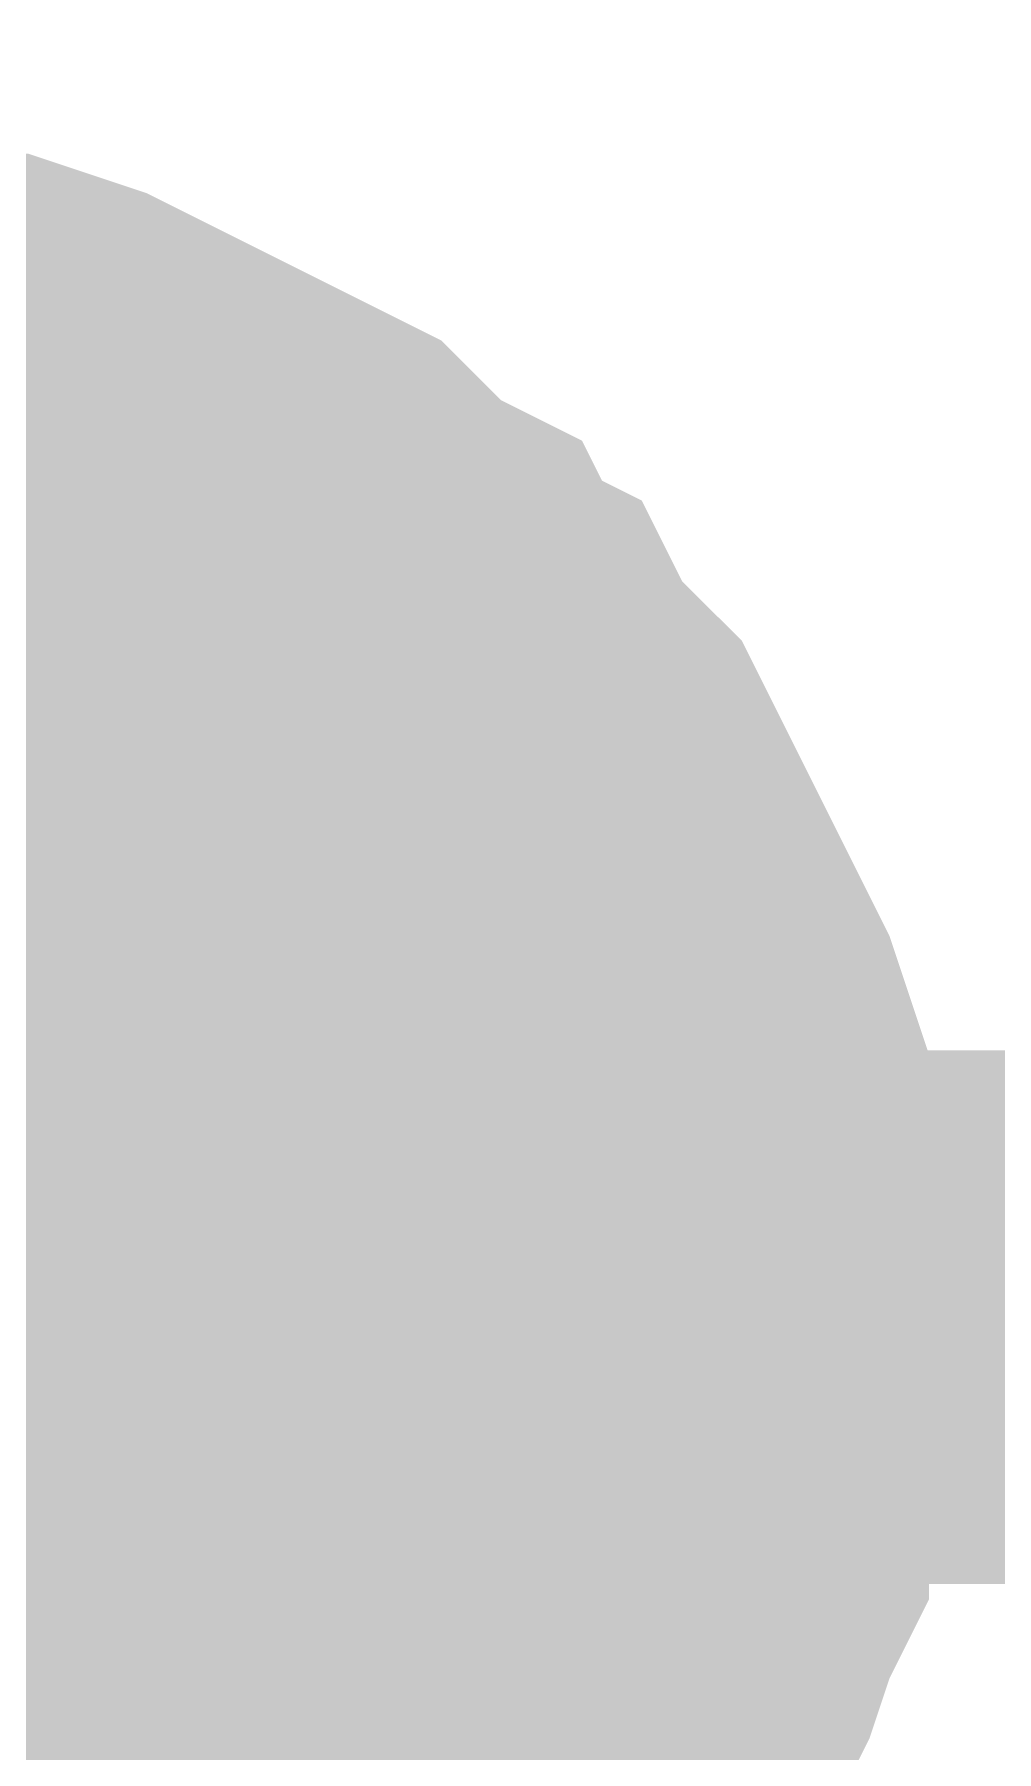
# Model space of a CAD drawing. Header units: millimetres. Extents: x 0 to 800, y 0 to 567.
# Drawn here: x 176.567 to 177.108, y 453.958 to 454.923 of the extents above; entities that cross this region are included whole.
import ezdxf

# ---------------------------------------------------------------- set-up
doc = ezdxf.new("R2010")
doc.units = ezdxf.units.MM
doc.layers.add('Sheet', color=255, linetype='Continuous')

msp = doc.modelspace()

# ---------------------------------------------------------------- linework, layer by layer
at = {"layer": 'Sheet'}
for points, const_width in [([(176.41623, 454.20218), (186.11509, 454.20218), (201.94013, 454.20218), (201.94013, 476.50015)], 0.29972), ([(176.41623, 454.71735), (176.43863, 454.71735), (176.47222, 454.71735), (176.49462, 454.70615), (176.51702, 454.70615), (176.53942, 454.70615), (176.57302, 454.69495), (176.59542, 454.68375), (176.61782, 454.67256), (176.64022, 454.66136), (176.66262, 454.65016), (176.68502, 454.63896), (176.70742, 454.62776), (176.71862, 454.61656), (176.74101, 454.59416), (176.76341, 454.58296), (176.77461, 454.56056), (176.79701, 454.54936), (176.80821, 454.52696), (176.83061, 454.50456), (176.84181, 454.49337), (176.85301, 454.47097), (176.86421, 454.44857), (176.87541, 454.42617), (176.88661, 454.40377), (176.89781, 454.38137), (176.90901, 454.35897), (176.92021, 454.32537), (176.92021, 454.30298), (176.92021, 454.28058), (176.93141, 454.25818), (176.93141, 454.22458), (176.93141, 454.20218)], 0.29972), ([(176.41623, 454.71735), (176.43863, 454.71735), (176.47222, 454.71735), (176.49462, 454.70615), (176.51702, 454.70615), (176.53942, 454.70615), (176.57302, 454.69495), (176.59542, 454.68375), (176.61782, 454.67256), (176.64022, 454.66136), (176.66262, 454.65016), (176.68502, 454.63896), (176.70742, 454.62776), (176.71862, 454.61656), (176.74101, 454.59416), (176.76341, 454.58296), (176.77461, 454.56056), (176.79701, 454.54936), (176.80821, 454.52696), (176.83061, 454.50456), (176.84181, 454.49337), (176.85301, 454.47097), (176.86421, 454.44857), (176.87541, 454.42617), (176.88661, 454.40377), (176.89781, 454.38137), (176.90901, 454.35897), (176.92021, 454.32537), (176.92021, 454.30298), (176.92021, 454.28058), (176.93141, 454.25818), (176.93141, 454.22458), (176.93141, 454.20218)], 0.29972), ([(176.41623, 454.71735), (176.43863, 454.71735), (176.47222, 454.71735), (176.49462, 454.70615), (176.51702, 454.70615), (176.53942, 454.70615), (176.57302, 454.69495), (176.59542, 454.68375), (176.61782, 454.67256), (176.64022, 454.66136), (176.66262, 454.65016), (176.68502, 454.63896), (176.70742, 454.62776), (176.71862, 454.61656), (176.74101, 454.59416), (176.76341, 454.58296), (176.77461, 454.56056), (176.79701, 454.54936), (176.80821, 454.52696), (176.83061, 454.50456), (176.84181, 454.49337), (176.85301, 454.47097), (176.86421, 454.44857), (176.87541, 454.42617), (176.88661, 454.40377), (176.89781, 454.38137), (176.90901, 454.35897), (176.92021, 454.32537), (176.92021, 454.30298), (176.92021, 454.28058), (176.93141, 454.25818), (176.93141, 454.22458), (176.93141, 454.20218)], 0.29972), ([(176.41623, 454.71735), (176.43863, 454.71735), (176.47222, 454.71735), (176.49462, 454.70615), (176.51702, 454.70615), (176.53942, 454.70615), (176.57302, 454.69495), (176.59542, 454.68375), (176.61782, 454.67256), (176.64022, 454.66136), (176.66262, 454.65016), (176.68502, 454.63896), (176.70742, 454.62776), (176.71862, 454.61656), (176.74101, 454.59416), (176.76341, 454.58296), (176.77461, 454.56056), (176.79701, 454.54936), (176.80821, 454.52696), (176.83061, 454.50456), (176.84181, 454.49337), (176.85301, 454.47097), (176.86421, 454.44857), (176.87541, 454.42617), (176.88661, 454.40377), (176.89781, 454.38137), (176.90901, 454.35897), (176.92021, 454.32537), (176.92021, 454.30298), (176.92021, 454.28058), (176.93141, 454.25818), (176.93141, 454.22458), (176.93141, 454.20218)], 0.29972), ([(176.41623, 454.71735), (176.43863, 454.71735), (176.47222, 454.71735), (176.49462, 454.70615), (176.51702, 454.70615), (176.53942, 454.70615), (176.57302, 454.69495), (176.59542, 454.68375), (176.61782, 454.67256), (176.64022, 454.66136), (176.66262, 454.65016), (176.68502, 454.63896), (176.70742, 454.62776), (176.71862, 454.61656), (176.74101, 454.59416), (176.76341, 454.58296), (176.77461, 454.56056), (176.79701, 454.54936), (176.80821, 454.52696), (176.83061, 454.50456), (176.84181, 454.49337), (176.85301, 454.47097), (176.86421, 454.44857), (176.87541, 454.42617), (176.88661, 454.40377), (176.89781, 454.38137), (176.90901, 454.35897), (176.92021, 454.32537), (176.92021, 454.30298), (176.92021, 454.28058), (176.93141, 454.25818), (176.93141, 454.22458), (176.93141, 454.20218)], 0.29972), ([(176.41623, 454.71735), (176.43863, 454.71735), (176.47222, 454.71735), (176.49462, 454.70615), (176.51702, 454.70615), (176.53942, 454.70615), (176.57302, 454.69495), (176.59542, 454.68375), (176.61782, 454.67256), (176.64022, 454.66136), (176.66262, 454.65016), (176.68502, 454.63896), (176.70742, 454.62776), (176.71862, 454.61656), (176.74101, 454.59416), (176.76341, 454.58296), (176.77461, 454.56056), (176.79701, 454.54936), (176.80821, 454.52696), (176.83061, 454.50456), (176.84181, 454.49337), (176.85301, 454.47097), (176.86421, 454.44857), (176.87541, 454.42617), (176.88661, 454.40377), (176.89781, 454.38137), (176.90901, 454.35897), (176.92021, 454.32537), (176.92021, 454.30298), (176.92021, 454.28058), (176.93141, 454.25818), (176.93141, 454.22458), (176.93141, 454.20218)], 0.29972), ([(176.41623, 454.71735), (176.43863, 454.71735), (176.47222, 454.71735), (176.49462, 454.70615), (176.51702, 454.70615), (176.53942, 454.70615), (176.57302, 454.69495), (176.59542, 454.68375), (176.61782, 454.67256), (176.64022, 454.66136), (176.66262, 454.65016), (176.68502, 454.63896), (176.70742, 454.62776), (176.71862, 454.61656), (176.74101, 454.59416), (176.76341, 454.58296), (176.77461, 454.56056), (176.79701, 454.54936), (176.80821, 454.52696), (176.83061, 454.50456), (176.84181, 454.49337), (176.85301, 454.47097), (176.86421, 454.44857), (176.87541, 454.42617), (176.88661, 454.40377), (176.89781, 454.38137), (176.90901, 454.35897), (176.92021, 454.32537), (176.92021, 454.30298), (176.92021, 454.28058), (176.93141, 454.25818), (176.93141, 454.22458), (176.93141, 454.20218)], 0.29972), ([(176.41623, 454.71735), (176.43863, 454.71735), (176.47222, 454.71735), (176.49462, 454.70615), (176.51702, 454.70615), (176.53942, 454.70615), (176.57302, 454.69495), (176.59542, 454.68375), (176.61782, 454.67256), (176.64022, 454.66136), (176.66262, 454.65016), (176.68502, 454.63896), (176.70742, 454.62776), (176.71862, 454.61656), (176.74101, 454.59416), (176.76341, 454.58296), (176.77461, 454.56056), (176.79701, 454.54936), (176.80821, 454.52696), (176.83061, 454.50456), (176.84181, 454.49337), (176.85301, 454.47097), (176.86421, 454.44857), (176.87541, 454.42617), (176.88661, 454.40377), (176.89781, 454.38137), (176.90901, 454.35897), (176.92021, 454.32537), (176.92021, 454.30298), (176.92021, 454.28058), (176.93141, 454.25818), (176.93141, 454.22458), (176.93141, 454.20218)], 0.29972), ([(176.41623, 454.71735), (176.43863, 454.71735), (176.47222, 454.71735), (176.49462, 454.70615), (176.51702, 454.70615), (176.53942, 454.70615), (176.57302, 454.69495), (176.59542, 454.68375), (176.61782, 454.67256), (176.64022, 454.66136), (176.66262, 454.65016), (176.68502, 454.63896), (176.70742, 454.62776), (176.71862, 454.61656), (176.74101, 454.59416), (176.76341, 454.58296), (176.77461, 454.56056), (176.79701, 454.54936), (176.80821, 454.52696), (176.83061, 454.50456), (176.84181, 454.49337), (176.85301, 454.47097), (176.86421, 454.44857), (176.87541, 454.42617), (176.88661, 454.40377), (176.89781, 454.38137), (176.90901, 454.35897), (176.92021, 454.32537), (176.92021, 454.30298), (176.92021, 454.28058), (176.93141, 454.25818), (176.93141, 454.22458), (176.93141, 454.20218)], 0.29972), ([(176.41623, 454.71735), (176.43863, 454.71735), (176.47222, 454.71735), (176.49462, 454.70615), (176.51702, 454.70615), (176.53942, 454.70615), (176.57302, 454.69495), (176.59542, 454.68375), (176.61782, 454.67256), (176.64022, 454.66136), (176.66262, 454.65016), (176.68502, 454.63896), (176.70742, 454.62776), (176.71862, 454.61656), (176.74101, 454.59416), (176.76341, 454.58296), (176.77461, 454.56056), (176.79701, 454.54936), (176.80821, 454.52696), (176.83061, 454.50456), (176.84181, 454.49337), (176.85301, 454.47097), (176.86421, 454.44857), (176.87541, 454.42617), (176.88661, 454.40377), (176.89781, 454.38137), (176.90901, 454.35897), (176.92021, 454.32537), (176.92021, 454.30298), (176.92021, 454.28058), (176.93141, 454.25818), (176.93141, 454.22458), (176.93141, 454.20218)], 0.29972), ([(176.51702, 454.70615), (176.53942, 454.70615), (176.57302, 454.69495), (176.59542, 454.68375), (176.61782, 454.67256), (176.64022, 454.66136), (176.66262, 454.65016), (176.68502, 454.63896), (176.70742, 454.62776), (176.71862, 454.61656), (176.74101, 454.59416), (176.76341, 454.58296), (176.77461, 454.56056), (176.79701, 454.54936), (176.80821, 454.52696), (176.83061, 454.50456), (176.84181, 454.49337), (176.85301, 454.47097), (176.86421, 454.44857), (176.87541, 454.42617), (176.88661, 454.40377), (176.89781, 454.38137), (176.90901, 454.35897), (176.92021, 454.32537), (176.92021, 454.30298), (176.92021, 454.28058), (176.93141, 454.25818), (176.93141, 454.22458), (176.93141, 454.20218)], 0.09906), ([(176.51702, 454.70615), (176.53942, 454.70615), (176.57302, 454.69495), (176.59542, 454.68375), (176.61782, 454.67256), (176.64022, 454.66136), (176.66262, 454.65016), (176.68502, 454.63896), (176.70742, 454.62776), (176.71862, 454.61656), (176.74101, 454.59416), (176.76341, 454.58296), (176.77461, 454.56056), (176.79701, 454.54936), (176.80821, 454.52696), (176.83061, 454.50456), (176.84181, 454.49337), (176.85301, 454.47097), (176.86421, 454.44857), (176.87541, 454.42617), (176.88661, 454.40377), (176.89781, 454.38137), (176.90901, 454.35897), (176.92021, 454.32537), (176.92021, 454.30298), (176.92021, 454.28058), (176.93141, 454.25818), (176.93141, 454.22458), (176.93141, 454.20218)], 0.09906), ([(176.51702, 454.70615), (176.53942, 454.70615), (176.57302, 454.69495), (176.59542, 454.68375), (176.61782, 454.67256), (176.64022, 454.66136), (176.66262, 454.65016), (176.68502, 454.63896), (176.70742, 454.62776), (176.71862, 454.61656), (176.74101, 454.59416), (176.76341, 454.58296), (176.77461, 454.56056), (176.79701, 454.54936), (176.80821, 454.52696), (176.83061, 454.50456), (176.84181, 454.49337), (176.85301, 454.47097), (176.86421, 454.44857), (176.87541, 454.42617), (176.88661, 454.40377), (176.89781, 454.38137), (176.90901, 454.35897), (176.92021, 454.32537), (176.92021, 454.30298), (176.92021, 454.28058), (176.93141, 454.25818), (176.93141, 454.22458), (176.93141, 454.20218)], 0.09906), ([(176.51702, 454.70615), (176.53942, 454.70615), (176.57302, 454.69495), (176.59542, 454.68375), (176.61782, 454.67256), (176.64022, 454.66136), (176.66262, 454.65016), (176.68502, 454.63896), (176.70742, 454.62776), (176.71862, 454.61656), (176.74101, 454.59416), (176.76341, 454.58296), (176.77461, 454.56056), (176.79701, 454.54936), (176.80821, 454.52696), (176.83061, 454.50456), (176.84181, 454.49337), (176.85301, 454.47097), (176.86421, 454.44857), (176.87541, 454.42617), (176.88661, 454.40377), (176.89781, 454.38137), (176.90901, 454.35897), (176.92021, 454.32537), (176.92021, 454.30298), (176.92021, 454.28058), (176.93141, 454.25818), (176.93141, 454.22458), (176.93141, 454.20218)], 0.09906), ([(176.51702, 454.70615), (176.53942, 454.70615), (176.57302, 454.69495), (176.59542, 454.68375), (176.61782, 454.67256), (176.64022, 454.66136), (176.66262, 454.65016), (176.68502, 454.63896), (176.70742, 454.62776), (176.71862, 454.61656), (176.74101, 454.59416), (176.76341, 454.58296), (176.77461, 454.56056), (176.79701, 454.54936), (176.80821, 454.52696), (176.83061, 454.50456), (176.84181, 454.49337), (176.85301, 454.47097), (176.86421, 454.44857), (176.87541, 454.42617), (176.88661, 454.40377), (176.89781, 454.38137), (176.90901, 454.35897), (176.92021, 454.32537), (176.92021, 454.30298), (176.92021, 454.28058), (176.93141, 454.25818), (176.93141, 454.22458), (176.93141, 454.20218)], 0.09906), ([(176.51702, 454.70615), (176.53942, 454.70615), (176.57302, 454.69495), (176.59542, 454.68375), (176.61782, 454.67256), (176.64022, 454.66136), (176.66262, 454.65016), (176.68502, 454.63896), (176.70742, 454.62776), (176.71862, 454.61656), (176.74101, 454.59416), (176.76341, 454.58296), (176.77461, 454.56056), (176.79701, 454.54936), (176.80821, 454.52696), (176.83061, 454.50456), (176.84181, 454.49337), (176.85301, 454.47097), (176.86421, 454.44857), (176.87541, 454.42617), (176.88661, 454.40377), (176.89781, 454.38137), (176.90901, 454.35897), (176.92021, 454.32537), (176.92021, 454.30298), (176.92021, 454.28058), (176.93141, 454.25818), (176.93141, 454.22458), (176.93141, 454.20218)], 0.09906), ([(176.51702, 454.70615), (176.53942, 454.70615), (176.57302, 454.69495), (176.59542, 454.68375), (176.61782, 454.67256), (176.64022, 454.66136), (176.66262, 454.65016), (176.68502, 454.63896), (176.70742, 454.62776), (176.71862, 454.61656), (176.74101, 454.59416), (176.76341, 454.58296), (176.77461, 454.56056), (176.79701, 454.54936), (176.80821, 454.52696), (176.83061, 454.50456), (176.84181, 454.49337), (176.85301, 454.47097), (176.86421, 454.44857), (176.87541, 454.42617), (176.88661, 454.40377), (176.89781, 454.38137), (176.90901, 454.35897), (176.92021, 454.32537), (176.92021, 454.30298), (176.92021, 454.28058), (176.93141, 454.25818), (176.93141, 454.22458), (176.93141, 454.20218)], 0.09906), ([(176.51702, 454.70615), (176.53942, 454.70615), (176.57302, 454.69495), (176.59542, 454.68375), (176.61782, 454.67256), (176.64022, 454.66136), (176.66262, 454.65016), (176.68502, 454.63896), (176.70742, 454.62776), (176.71862, 454.61656), (176.74101, 454.59416), (176.76341, 454.58296), (176.77461, 454.56056), (176.79701, 454.54936), (176.80821, 454.52696), (176.83061, 454.50456), (176.84181, 454.49337), (176.85301, 454.47097), (176.86421, 454.44857), (176.87541, 454.42617), (176.88661, 454.40377), (176.89781, 454.38137), (176.90901, 454.35897), (176.92021, 454.32537), (176.92021, 454.30298), (176.92021, 454.28058), (176.93141, 454.25818), (176.93141, 454.22458), (176.93141, 454.20218)], 0.09906), ([(176.51702, 454.70615), (176.53942, 454.70615), (176.57302, 454.69495), (176.59542, 454.68375), (176.61782, 454.67256), (176.64022, 454.66136), (176.66262, 454.65016), (176.68502, 454.63896), (176.70742, 454.62776), (176.71862, 454.61656), (176.74101, 454.59416), (176.76341, 454.58296), (176.77461, 454.56056), (176.79701, 454.54936), (176.80821, 454.52696), (176.83061, 454.50456), (176.84181, 454.49337), (176.85301, 454.47097), (176.86421, 454.44857), (176.87541, 454.42617), (176.88661, 454.40377), (176.89781, 454.38137), (176.90901, 454.35897), (176.92021, 454.32537), (176.92021, 454.30298), (176.92021, 454.28058), (176.93141, 454.25818), (176.93141, 454.22458), (176.93141, 454.20218)], 0.09906), ([(176.51702, 454.70615), (176.53942, 454.70615), (176.57302, 454.69495), (176.59542, 454.68375), (176.61782, 454.67256), (176.64022, 454.66136), (176.66262, 454.65016), (176.68502, 454.63896), (176.70742, 454.62776), (176.71862, 454.61656), (176.74101, 454.59416), (176.76341, 454.58296), (176.77461, 454.56056), (176.79701, 454.54936), (176.80821, 454.52696), (176.83061, 454.50456), (176.84181, 454.49337), (176.85301, 454.47097), (176.86421, 454.44857), (176.87541, 454.42617), (176.88661, 454.40377), (176.89781, 454.38137), (176.90901, 454.35897), (176.92021, 454.32537), (176.92021, 454.30298), (176.92021, 454.28058), (176.93141, 454.25818), (176.93141, 454.22458), (176.93141, 454.20218)], 0.09906), ([(176.93141, 454.20218), (176.93141, 454.17978), (176.93141, 454.14618), (176.92021, 454.12379), (176.92021, 454.10139), (176.92021, 454.07899), (176.90901, 454.05659), (176.89781, 454.02299), (176.88661, 454.00059), (176.87541, 453.97819), (176.86421, 453.95579), (176.85301, 453.9446), (176.84181, 453.9222), (176.83061, 453.8998), (176.80821, 453.8774), (176.79701, 453.8662), (176.77461, 453.8438), (176.76341, 453.8326), (176.74101, 453.8102), (176.71862, 453.799)], 0.29972), ([(176.93141, 454.20218), (176.93141, 454.17978), (176.93141, 454.14618), (176.92021, 454.12379), (176.92021, 454.10139), (176.92021, 454.07899), (176.90901, 454.05659), (176.89781, 454.02299), (176.88661, 454.00059), (176.87541, 453.97819), (176.86421, 453.95579), (176.85301, 453.9446), (176.84181, 453.9222), (176.83061, 453.8998), (176.80821, 453.8774), (176.79701, 453.8662), (176.77461, 453.8438), (176.76341, 453.8326), (176.74101, 453.8102), (176.71862, 453.799)], 0.29972), ([(176.93141, 454.20218), (176.93141, 454.17978), (176.93141, 454.14618), (176.92021, 454.12379), (176.92021, 454.10139), (176.92021, 454.07899), (176.90901, 454.05659), (176.89781, 454.02299), (176.88661, 454.00059), (176.87541, 453.97819), (176.86421, 453.95579), (176.85301, 453.9446), (176.84181, 453.9222), (176.83061, 453.8998), (176.80821, 453.8774), (176.79701, 453.8662), (176.77461, 453.8438), (176.76341, 453.8326), (176.74101, 453.8102), (176.71862, 453.799)], 0.29972), ([(176.93141, 454.20218), (176.93141, 454.17978), (176.93141, 454.14618), (176.92021, 454.12379), (176.92021, 454.10139), (176.92021, 454.07899), (176.90901, 454.05659), (176.89781, 454.02299), (176.88661, 454.00059), (176.87541, 453.97819), (176.86421, 453.95579), (176.85301, 453.9446), (176.84181, 453.9222), (176.83061, 453.8998), (176.80821, 453.8774), (176.79701, 453.8662), (176.77461, 453.8438), (176.76341, 453.8326), (176.74101, 453.8102), (176.71862, 453.799)], 0.29972), ([(176.93141, 454.20218), (176.93141, 454.17978), (176.93141, 454.14618), (176.92021, 454.12379), (176.92021, 454.10139), (176.92021, 454.07899), (176.90901, 454.05659), (176.89781, 454.02299), (176.88661, 454.00059), (176.87541, 453.97819), (176.86421, 453.95579), (176.85301, 453.9446), (176.84181, 453.9222), (176.83061, 453.8998), (176.80821, 453.8774), (176.79701, 453.8662), (176.77461, 453.8438), (176.76341, 453.8326), (176.74101, 453.8102), (176.71862, 453.799)], 0.29972), ([(176.93141, 454.20218), (176.93141, 454.17978), (176.93141, 454.14618), (176.92021, 454.12379), (176.92021, 454.10139), (176.92021, 454.07899), (176.90901, 454.05659), (176.89781, 454.02299), (176.88661, 454.00059), (176.87541, 453.97819), (176.86421, 453.95579), (176.85301, 453.9446), (176.84181, 453.9222), (176.83061, 453.8998), (176.80821, 453.8774), (176.79701, 453.8662), (176.77461, 453.8438), (176.76341, 453.8326), (176.74101, 453.8102), (176.71862, 453.799)], 0.29972), ([(176.93141, 454.20218), (176.93141, 454.17978), (176.93141, 454.14618), (176.92021, 454.12379), (176.92021, 454.10139), (176.92021, 454.07899), (176.90901, 454.05659), (176.89781, 454.02299), (176.88661, 454.00059), (176.87541, 453.97819), (176.86421, 453.95579), (176.85301, 453.9446), (176.84181, 453.9222), (176.83061, 453.8998), (176.80821, 453.8774), (176.79701, 453.8662), (176.77461, 453.8438), (176.76341, 453.8326), (176.74101, 453.8102), (176.71862, 453.799)], 0.29972), ([(176.93141, 454.20218), (176.93141, 454.17978), (176.93141, 454.14618), (176.92021, 454.12379), (176.92021, 454.10139), (176.92021, 454.07899), (176.90901, 454.05659), (176.89781, 454.02299), (176.88661, 454.00059), (176.87541, 453.97819), (176.86421, 453.95579), (176.85301, 453.9446), (176.84181, 453.9222), (176.83061, 453.8998), (176.80821, 453.8774), (176.79701, 453.8662), (176.77461, 453.8438), (176.76341, 453.8326), (176.74101, 453.8102), (176.71862, 453.799)], 0.29972), ([(176.93141, 454.20218), (176.93141, 454.17978), (176.93141, 454.14618), (176.92021, 454.12379), (176.92021, 454.10139), (176.92021, 454.07899), (176.90901, 454.05659), (176.89781, 454.02299), (176.88661, 454.00059), (176.87541, 453.97819), (176.86421, 453.95579), (176.85301, 453.9446), (176.84181, 453.9222), (176.83061, 453.8998), (176.80821, 453.8774), (176.79701, 453.8662), (176.77461, 453.8438), (176.76341, 453.8326), (176.74101, 453.8102), (176.71862, 453.799)], 0.29972), ([(176.93141, 454.20218), (176.93141, 454.17978), (176.93141, 454.14618), (176.92021, 454.12379), (176.92021, 454.10139), (176.92021, 454.07899), (176.90901, 454.05659), (176.89781, 454.02299), (176.88661, 454.00059), (176.87541, 453.97819), (176.86421, 453.95579), (176.85301, 453.9446), (176.84181, 453.9222), (176.83061, 453.8998), (176.80821, 453.8774), (176.79701, 453.8662), (176.77461, 453.8438), (176.76341, 453.8326), (176.74101, 453.8102), (176.71862, 453.799)], 0.29972), ([(176.93141, 454.20218), (176.93141, 454.20218), (176.93141, 454.20218), (176.93141, 454.20218), (176.93141, 454.20218), (176.93141, 454.20218), (176.93141, 454.20218), (176.93141, 454.20218), (176.93141, 454.20218), (176.93141, 454.20218), (176.93141, 454.20218), (176.93141, 454.20218), (176.93141, 454.20218), (176.93141, 454.20218), (176.93141, 454.20218), (176.93141, 454.20218), (176.93141, 454.20218), (176.93141, 454.20218), (176.93141, 454.20218), (176.93141, 454.20218), (176.93141, 454.20218), (176.93141, 454.20218), (176.93141, 454.20218), (176.93141, 454.20218), (176.93141, 454.20218), (176.93141, 454.20218), (176.93141, 454.20218), (176.93141, 454.20218), (176.93141, 454.20218), (176.93141, 454.20218), (176.93141, 454.20218), (176.93141, 454.20218), (176.93141, 454.20218)], 0.29972), ([(176.93141, 454.20218), (176.93141, 454.20218)], 0.29972), ([(176.93141, 454.20218), (176.93141, 454.20218), (176.93141, 454.20218), (176.93141, 454.20218), (176.93141, 454.20218), (176.93141, 454.20218), (176.93141, 454.20218), (176.93141, 454.20218), (176.93141, 454.20218), (176.93141, 454.20218), (176.93141, 454.20218), (176.93141, 454.20218), (176.93141, 454.20218), (176.93141, 454.20218), (176.93141, 454.20218), (176.93141, 454.20218), (176.93141, 454.20218), (176.93141, 454.20218), (176.93141, 454.20218), (176.93141, 454.20218), (176.93141, 454.20218), (176.93141, 454.20218), (176.93141, 454.20218), (176.93141, 454.20218), (176.93141, 454.20218), (176.93141, 454.20218), (176.93141, 454.20218), (176.93141, 454.20218), (176.93141, 454.20218), (176.93141, 454.20218), (176.93141, 454.20218), (176.93141, 454.20218), (176.93141, 454.20218)], 0.29972), ([(176.93141, 454.20218), (176.93141, 454.20218)], 0.29972), ([(176.93141, 454.20218), (176.93141, 454.20218), (176.93141, 454.20218), (176.93141, 454.20218), (176.93141, 454.20218), (176.93141, 454.20218), (176.93141, 454.20218), (176.93141, 454.20218), (176.93141, 454.20218), (176.93141, 454.20218), (176.93141, 454.20218), (176.93141, 454.20218), (176.93141, 454.20218), (176.93141, 454.20218), (176.93141, 454.20218), (176.93141, 454.20218), (176.93141, 454.20218), (176.93141, 454.20218), (176.93141, 454.20218), (176.93141, 454.20218), (176.93141, 454.20218), (176.93141, 454.20218), (176.93141, 454.20218), (176.93141, 454.20218), (176.93141, 454.20218), (176.93141, 454.20218), (176.93141, 454.20218), (176.93141, 454.20218), (176.93141, 454.20218), (176.93141, 454.20218), (176.93141, 454.20218), (176.93141, 454.20218), (176.93141, 454.20218)], 0.29972), ([(176.93141, 454.20218), (176.93141, 454.20218)], 0.29972), ([(176.93141, 454.20218), (176.93141, 454.20218), (176.93141, 454.20218), (176.93141, 454.20218), (176.93141, 454.20218), (176.93141, 454.20218), (176.93141, 454.20218), (176.93141, 454.20218), (176.93141, 454.20218), (176.93141, 454.20218), (176.93141, 454.20218), (176.93141, 454.20218), (176.93141, 454.20218), (176.93141, 454.20218), (176.93141, 454.20218), (176.93141, 454.20218), (176.93141, 454.20218), (176.93141, 454.20218), (176.93141, 454.20218), (176.93141, 454.20218), (176.93141, 454.20218), (176.93141, 454.20218), (176.93141, 454.20218), (176.93141, 454.20218), (176.93141, 454.20218), (176.93141, 454.20218), (176.93141, 454.20218), (176.93141, 454.20218), (176.93141, 454.20218), (176.93141, 454.20218), (176.93141, 454.20218), (176.93141, 454.20218), (176.93141, 454.20218)], 0.29972), ([(176.93141, 454.20218), (176.93141, 454.20218)], 0.29972), ([(176.93141, 454.20218), (176.93141, 454.20218), (176.93141, 454.20218), (176.93141, 454.20218), (176.93141, 454.20218), (176.93141, 454.20218), (176.93141, 454.20218), (176.93141, 454.20218), (176.93141, 454.20218), (176.93141, 454.20218), (176.93141, 454.20218), (176.93141, 454.20218), (176.93141, 454.20218), (176.93141, 454.20218), (176.93141, 454.20218), (176.93141, 454.20218), (176.93141, 454.20218), (176.93141, 454.20218), (176.93141, 454.20218), (176.93141, 454.20218), (176.93141, 454.20218), (176.93141, 454.20218), (176.93141, 454.20218), (176.93141, 454.20218), (176.93141, 454.20218), (176.93141, 454.20218), (176.93141, 454.20218), (176.93141, 454.20218), (176.93141, 454.20218), (176.93141, 454.20218), (176.93141, 454.20218), (176.93141, 454.20218), (176.93141, 454.20218)], 0.29972), ([(176.93141, 454.20218), (176.93141, 454.20218)], 0.29972), ([(176.93141, 454.20218), (176.93141, 454.20218), (176.93141, 454.20218), (176.93141, 454.20218), (176.93141, 454.20218), (176.93141, 454.20218), (176.93141, 454.20218), (176.93141, 454.20218), (176.93141, 454.20218), (176.93141, 454.20218), (176.93141, 454.20218), (176.93141, 454.20218), (176.93141, 454.20218), (176.93141, 454.20218), (176.93141, 454.20218), (176.93141, 454.20218), (176.93141, 454.20218), (176.93141, 454.20218), (176.93141, 454.20218), (176.93141, 454.20218), (176.93141, 454.20218), (176.93141, 454.20218), (176.93141, 454.20218), (176.93141, 454.20218), (176.93141, 454.20218), (176.93141, 454.20218), (176.93141, 454.20218), (176.93141, 454.20218), (176.93141, 454.20218), (176.93141, 454.20218), (176.93141, 454.20218), (176.93141, 454.20218), (176.93141, 454.20218)], 0.29972), ([(176.93141, 454.20218), (176.93141, 454.20218)], 0.29972), ([(176.93141, 454.20218), (176.93141, 454.20218), (176.93141, 454.20218), (176.93141, 454.20218), (176.93141, 454.20218), (176.93141, 454.20218), (176.93141, 454.20218), (176.93141, 454.20218), (176.93141, 454.20218), (176.93141, 454.20218), (176.93141, 454.20218), (176.93141, 454.20218), (176.93141, 454.20218), (176.93141, 454.20218), (176.93141, 454.20218), (176.93141, 454.20218), (176.93141, 454.20218), (176.93141, 454.20218), (176.93141, 454.20218), (176.93141, 454.20218), (176.93141, 454.20218), (176.93141, 454.20218), (176.93141, 454.20218), (176.93141, 454.20218), (176.93141, 454.20218), (176.93141, 454.20218), (176.93141, 454.20218), (176.93141, 454.20218), (176.93141, 454.20218), (176.93141, 454.20218), (176.93141, 454.20218), (176.93141, 454.20218), (176.93141, 454.20218)], 0.29972), ([(176.93141, 454.20218), (176.93141, 454.20218)], 0.29972), ([(176.93141, 454.20218), (176.93141, 454.20218), (176.93141, 454.20218), (176.93141, 454.20218), (176.93141, 454.20218), (176.93141, 454.20218), (176.93141, 454.20218), (176.93141, 454.20218), (176.93141, 454.20218), (176.93141, 454.20218), (176.93141, 454.20218), (176.93141, 454.20218), (176.93141, 454.20218), (176.93141, 454.20218), (176.93141, 454.20218), (176.93141, 454.20218), (176.93141, 454.20218), (176.93141, 454.20218), (176.93141, 454.20218), (176.93141, 454.20218), (176.93141, 454.20218), (176.93141, 454.20218), (176.93141, 454.20218), (176.93141, 454.20218), (176.93141, 454.20218), (176.93141, 454.20218), (176.93141, 454.20218), (176.93141, 454.20218), (176.93141, 454.20218), (176.93141, 454.20218), (176.93141, 454.20218), (176.93141, 454.20218), (176.93141, 454.20218)], 0.29972), ([(176.93141, 454.20218), (176.93141, 454.20218)], 0.29972), ([(176.93141, 454.20218), (176.93141, 454.20218), (176.93141, 454.20218), (176.93141, 454.20218), (176.93141, 454.20218), (176.93141, 454.20218), (176.93141, 454.20218), (176.93141, 454.20218), (176.93141, 454.20218), (176.93141, 454.20218), (176.93141, 454.20218), (176.93141, 454.20218), (176.93141, 454.20218), (176.93141, 454.20218), (176.93141, 454.20218), (176.93141, 454.20218), (176.93141, 454.20218), (176.93141, 454.20218), (176.93141, 454.20218), (176.93141, 454.20218), (176.93141, 454.20218), (176.93141, 454.20218), (176.93141, 454.20218), (176.93141, 454.20218), (176.93141, 454.20218), (176.93141, 454.20218), (176.93141, 454.20218), (176.93141, 454.20218), (176.93141, 454.20218), (176.93141, 454.20218), (176.93141, 454.20218), (176.93141, 454.20218), (176.93141, 454.20218)], 0.29972), ([(176.93141, 454.20218), (176.93141, 454.20218)], 0.29972), ([(176.93141, 454.20218), (176.93141, 454.20218), (176.93141, 454.20218), (176.93141, 454.20218), (176.93141, 454.20218), (176.93141, 454.20218), (176.93141, 454.20218), (176.93141, 454.20218), (176.93141, 454.20218), (176.93141, 454.20218), (176.93141, 454.20218), (176.93141, 454.20218), (176.93141, 454.20218), (176.93141, 454.20218), (176.93141, 454.20218), (176.93141, 454.20218), (176.93141, 454.20218), (176.93141, 454.20218), (176.93141, 454.20218), (176.93141, 454.20218), (176.93141, 454.20218), (176.93141, 454.20218), (176.93141, 454.20218), (176.93141, 454.20218), (176.93141, 454.20218), (176.93141, 454.20218), (176.93141, 454.20218), (176.93141, 454.20218), (176.93141, 454.20218), (176.93141, 454.20218), (176.93141, 454.20218), (176.93141, 454.20218), (176.93141, 454.20218)], 0.29972), ([(176.93141, 454.20218), (176.93141, 454.20218)], 0.29972), ([(176.93141, 454.20218), (176.93141, 454.17978), (176.93141, 454.14618), (176.92021, 454.12379), (176.92021, 454.10139), (176.92021, 454.07899), (176.90901, 454.05659), (176.89781, 454.02299), (176.88661, 454.00059), (176.87541, 453.97819), (176.86421, 453.95579), (176.85301, 453.9446), (176.84181, 453.9222), (176.83061, 453.8998)], 0.09906), ([(176.93141, 454.20218), (176.93141, 454.17978), (176.93141, 454.14618), (176.92021, 454.12379), (176.92021, 454.10139), (176.92021, 454.07899), (176.90901, 454.05659), (176.89781, 454.02299), (176.88661, 454.00059), (176.87541, 453.97819), (176.86421, 453.95579), (176.85301, 453.9446), (176.84181, 453.9222), (176.83061, 453.8998)], 0.09906), ([(176.93141, 454.20218), (176.93141, 454.17978), (176.93141, 454.14618), (176.92021, 454.12379), (176.92021, 454.10139), (176.92021, 454.07899), (176.90901, 454.05659), (176.89781, 454.02299), (176.88661, 454.00059), (176.87541, 453.97819), (176.86421, 453.95579), (176.85301, 453.9446), (176.84181, 453.9222), (176.83061, 453.8998)], 0.09906), ([(176.93141, 454.20218), (176.93141, 454.17978), (176.93141, 454.14618), (176.92021, 454.12379), (176.92021, 454.10139), (176.92021, 454.07899), (176.90901, 454.05659), (176.89781, 454.02299), (176.88661, 454.00059), (176.87541, 453.97819), (176.86421, 453.95579), (176.85301, 453.9446), (176.84181, 453.9222), (176.83061, 453.8998)], 0.09906), ([(176.93141, 454.20218), (176.93141, 454.17978), (176.93141, 454.14618), (176.92021, 454.12379), (176.92021, 454.10139), (176.92021, 454.07899), (176.90901, 454.05659), (176.89781, 454.02299), (176.88661, 454.00059), (176.87541, 453.97819), (176.86421, 453.95579), (176.85301, 453.9446), (176.84181, 453.9222), (176.83061, 453.8998)], 0.09906), ([(176.93141, 454.20218), (176.93141, 454.17978), (176.93141, 454.14618), (176.92021, 454.12379), (176.92021, 454.10139), (176.92021, 454.07899), (176.90901, 454.05659), (176.89781, 454.02299), (176.88661, 454.00059), (176.87541, 453.97819), (176.86421, 453.95579), (176.85301, 453.9446), (176.84181, 453.9222), (176.83061, 453.8998)], 0.09906), ([(176.93141, 454.20218), (176.93141, 454.17978), (176.93141, 454.14618), (176.92021, 454.12379), (176.92021, 454.10139), (176.92021, 454.07899), (176.90901, 454.05659), (176.89781, 454.02299), (176.88661, 454.00059), (176.87541, 453.97819), (176.86421, 453.95579), (176.85301, 453.9446), (176.84181, 453.9222), (176.83061, 453.8998)], 0.09906), ([(176.93141, 454.20218), (176.93141, 454.17978), (176.93141, 454.14618), (176.92021, 454.12379), (176.92021, 454.10139), (176.92021, 454.07899), (176.90901, 454.05659), (176.89781, 454.02299), (176.88661, 454.00059), (176.87541, 453.97819), (176.86421, 453.95579), (176.85301, 453.9446), (176.84181, 453.9222), (176.83061, 453.8998)], 0.09906), ([(176.93141, 454.20218), (176.93141, 454.17978), (176.93141, 454.14618), (176.92021, 454.12379), (176.92021, 454.10139), (176.92021, 454.07899), (176.90901, 454.05659), (176.89781, 454.02299), (176.88661, 454.00059), (176.87541, 453.97819), (176.86421, 453.95579), (176.85301, 453.9446), (176.84181, 453.9222), (176.83061, 453.8998)], 0.09906), ([(176.93141, 454.20218), (176.93141, 454.17978), (176.93141, 454.14618), (176.92021, 454.12379), (176.92021, 454.10139), (176.92021, 454.07899), (176.90901, 454.05659), (176.89781, 454.02299), (176.88661, 454.00059), (176.87541, 453.97819), (176.86421, 453.95579), (176.85301, 453.9446), (176.84181, 453.9222), (176.83061, 453.8998)], 0.09906), ([(176.93141, 454.20218), (176.93141, 454.20218), (176.93141, 454.20218), (176.93141, 454.20218), (176.93141, 454.20218), (176.93141, 454.20218), (176.93141, 454.20218), (176.93141, 454.20218), (176.93141, 454.20218), (176.93141, 454.20218), (176.93141, 454.20218), (176.93141, 454.20218), (176.93141, 454.20218), (176.93141, 454.20218), (176.93141, 454.20218), (176.93141, 454.20218), (176.93141, 454.20218), (176.93141, 454.20218), (176.93141, 454.20218), (176.93141, 454.20218), (176.93141, 454.20218), (176.93141, 454.20218), (176.93141, 454.20218), (176.93141, 454.20218), (176.93141, 454.20218), (176.93141, 454.20218), (176.93141, 454.20218), (176.93141, 454.20218), (176.93141, 454.20218), (176.93141, 454.20218), (176.93141, 454.20218), (176.93141, 454.20218), (176.93141, 454.20218)], 0.09906), ([(176.93141, 454.20218), (176.93141, 454.20218)], 0.09906), ([(176.93141, 454.20218), (176.93141, 454.20218), (176.93141, 454.20218), (176.93141, 454.20218), (176.93141, 454.20218), (176.93141, 454.20218), (176.93141, 454.20218), (176.93141, 454.20218), (176.93141, 454.20218), (176.93141, 454.20218), (176.93141, 454.20218), (176.93141, 454.20218), (176.93141, 454.20218), (176.93141, 454.20218), (176.93141, 454.20218), (176.93141, 454.20218), (176.93141, 454.20218), (176.93141, 454.20218), (176.93141, 454.20218), (176.93141, 454.20218), (176.93141, 454.20218), (176.93141, 454.20218), (176.93141, 454.20218), (176.93141, 454.20218), (176.93141, 454.20218), (176.93141, 454.20218), (176.93141, 454.20218), (176.93141, 454.20218), (176.93141, 454.20218), (176.93141, 454.20218), (176.93141, 454.20218), (176.93141, 454.20218), (176.93141, 454.20218)], 0.09906), ([(176.93141, 454.20218), (176.93141, 454.20218)], 0.09906), ([(176.93141, 454.20218), (176.93141, 454.20218), (176.93141, 454.20218), (176.93141, 454.20218), (176.93141, 454.20218), (176.93141, 454.20218), (176.93141, 454.20218), (176.93141, 454.20218), (176.93141, 454.20218), (176.93141, 454.20218), (176.93141, 454.20218), (176.93141, 454.20218), (176.93141, 454.20218), (176.93141, 454.20218), (176.93141, 454.20218), (176.93141, 454.20218), (176.93141, 454.20218), (176.93141, 454.20218), (176.93141, 454.20218), (176.93141, 454.20218), (176.93141, 454.20218), (176.93141, 454.20218), (176.93141, 454.20218), (176.93141, 454.20218), (176.93141, 454.20218), (176.93141, 454.20218), (176.93141, 454.20218), (176.93141, 454.20218), (176.93141, 454.20218), (176.93141, 454.20218), (176.93141, 454.20218), (176.93141, 454.20218), (176.93141, 454.20218)], 0.09906), ([(176.93141, 454.20218), (176.93141, 454.20218)], 0.09906), ([(176.93141, 454.20218), (176.93141, 454.20218), (176.93141, 454.20218), (176.93141, 454.20218), (176.93141, 454.20218), (176.93141, 454.20218), (176.93141, 454.20218), (176.93141, 454.20218), (176.93141, 454.20218), (176.93141, 454.20218), (176.93141, 454.20218), (176.93141, 454.20218), (176.93141, 454.20218), (176.93141, 454.20218), (176.93141, 454.20218), (176.93141, 454.20218), (176.93141, 454.20218), (176.93141, 454.20218), (176.93141, 454.20218), (176.93141, 454.20218), (176.93141, 454.20218), (176.93141, 454.20218), (176.93141, 454.20218), (176.93141, 454.20218), (176.93141, 454.20218), (176.93141, 454.20218), (176.93141, 454.20218), (176.93141, 454.20218), (176.93141, 454.20218), (176.93141, 454.20218), (176.93141, 454.20218), (176.93141, 454.20218), (176.93141, 454.20218)], 0.09906), ([(176.93141, 454.20218), (176.93141, 454.20218)], 0.09906), ([(176.93141, 454.20218), (176.93141, 454.20218), (176.93141, 454.20218), (176.93141, 454.20218), (176.93141, 454.20218), (176.93141, 454.20218), (176.93141, 454.20218), (176.93141, 454.20218), (176.93141, 454.20218), (176.93141, 454.20218), (176.93141, 454.20218), (176.93141, 454.20218), (176.93141, 454.20218), (176.93141, 454.20218), (176.93141, 454.20218), (176.93141, 454.20218), (176.93141, 454.20218), (176.93141, 454.20218), (176.93141, 454.20218), (176.93141, 454.20218), (176.93141, 454.20218), (176.93141, 454.20218), (176.93141, 454.20218), (176.93141, 454.20218), (176.93141, 454.20218), (176.93141, 454.20218), (176.93141, 454.20218), (176.93141, 454.20218), (176.93141, 454.20218), (176.93141, 454.20218), (176.93141, 454.20218), (176.93141, 454.20218), (176.93141, 454.20218)], 0.09906), ([(176.93141, 454.20218), (176.93141, 454.20218)], 0.09906), ([(176.93141, 454.20218), (176.93141, 454.20218), (176.93141, 454.20218), (176.93141, 454.20218), (176.93141, 454.20218), (176.93141, 454.20218), (176.93141, 454.20218), (176.93141, 454.20218), (176.93141, 454.20218), (176.93141, 454.20218), (176.93141, 454.20218), (176.93141, 454.20218), (176.93141, 454.20218), (176.93141, 454.20218), (176.93141, 454.20218), (176.93141, 454.20218), (176.93141, 454.20218), (176.93141, 454.20218), (176.93141, 454.20218), (176.93141, 454.20218), (176.93141, 454.20218), (176.93141, 454.20218), (176.93141, 454.20218), (176.93141, 454.20218), (176.93141, 454.20218), (176.93141, 454.20218), (176.93141, 454.20218), (176.93141, 454.20218), (176.93141, 454.20218), (176.93141, 454.20218), (176.93141, 454.20218), (176.93141, 454.20218), (176.93141, 454.20218)], 0.09906), ([(176.93141, 454.20218), (176.93141, 454.20218)], 0.09906), ([(176.93141, 454.20218), (176.93141, 454.20218), (176.93141, 454.20218), (176.93141, 454.20218), (176.93141, 454.20218), (176.93141, 454.20218), (176.93141, 454.20218), (176.93141, 454.20218), (176.93141, 454.20218), (176.93141, 454.20218), (176.93141, 454.20218), (176.93141, 454.20218), (176.93141, 454.20218), (176.93141, 454.20218), (176.93141, 454.20218), (176.93141, 454.20218), (176.93141, 454.20218), (176.93141, 454.20218), (176.93141, 454.20218), (176.93141, 454.20218), (176.93141, 454.20218), (176.93141, 454.20218), (176.93141, 454.20218), (176.93141, 454.20218), (176.93141, 454.20218), (176.93141, 454.20218), (176.93141, 454.20218), (176.93141, 454.20218), (176.93141, 454.20218), (176.93141, 454.20218), (176.93141, 454.20218), (176.93141, 454.20218), (176.93141, 454.20218)], 0.09906), ([(176.93141, 454.20218), (176.93141, 454.20218)], 0.09906), ([(176.93141, 454.20218), (176.93141, 454.20218), (176.93141, 454.20218), (176.93141, 454.20218), (176.93141, 454.20218), (176.93141, 454.20218), (176.93141, 454.20218), (176.93141, 454.20218), (176.93141, 454.20218), (176.93141, 454.20218), (176.93141, 454.20218), (176.93141, 454.20218), (176.93141, 454.20218), (176.93141, 454.20218), (176.93141, 454.20218), (176.93141, 454.20218), (176.93141, 454.20218), (176.93141, 454.20218), (176.93141, 454.20218), (176.93141, 454.20218), (176.93141, 454.20218), (176.93141, 454.20218), (176.93141, 454.20218), (176.93141, 454.20218), (176.93141, 454.20218), (176.93141, 454.20218), (176.93141, 454.20218), (176.93141, 454.20218), (176.93141, 454.20218), (176.93141, 454.20218), (176.93141, 454.20218), (176.93141, 454.20218), (176.93141, 454.20218)], 0.09906), ([(176.93141, 454.20218), (176.93141, 454.20218)], 0.09906), ([(176.93141, 454.20218), (176.93141, 454.20218), (176.93141, 454.20218), (176.93141, 454.20218), (176.93141, 454.20218), (176.93141, 454.20218), (176.93141, 454.20218), (176.93141, 454.20218), (176.93141, 454.20218), (176.93141, 454.20218), (176.93141, 454.20218), (176.93141, 454.20218), (176.93141, 454.20218), (176.93141, 454.20218), (176.93141, 454.20218), (176.93141, 454.20218), (176.93141, 454.20218), (176.93141, 454.20218), (176.93141, 454.20218), (176.93141, 454.20218), (176.93141, 454.20218), (176.93141, 454.20218), (176.93141, 454.20218), (176.93141, 454.20218), (176.93141, 454.20218), (176.93141, 454.20218), (176.93141, 454.20218), (176.93141, 454.20218), (176.93141, 454.20218), (176.93141, 454.20218), (176.93141, 454.20218), (176.93141, 454.20218), (176.93141, 454.20218)], 0.09906), ([(176.93141, 454.20218), (176.93141, 454.20218)], 0.09906), ([(176.93141, 454.20218), (176.93141, 454.20218), (176.93141, 454.20218), (176.93141, 454.20218), (176.93141, 454.20218), (176.93141, 454.20218), (176.93141, 454.20218), (176.93141, 454.20218), (176.93141, 454.20218), (176.93141, 454.20218), (176.93141, 454.20218), (176.93141, 454.20218), (176.93141, 454.20218), (176.93141, 454.20218), (176.93141, 454.20218), (176.93141, 454.20218), (176.93141, 454.20218), (176.93141, 454.20218), (176.93141, 454.20218), (176.93141, 454.20218), (176.93141, 454.20218), (176.93141, 454.20218), (176.93141, 454.20218), (176.93141, 454.20218), (176.93141, 454.20218), (176.93141, 454.20218), (176.93141, 454.20218), (176.93141, 454.20218), (176.93141, 454.20218), (176.93141, 454.20218), (176.93141, 454.20218), (176.93141, 454.20218), (176.93141, 454.20218)], 0.09906), ([(176.93141, 454.20218), (176.93141, 454.20218)], 0.09906)]:
    msp.add_lwpolyline(points, dxfattribs=dict(at, const_width=const_width))
at = {"layer": 'Sheet', "const_width": 0.508}
for points in [[(176.16005, 454.21529, 1), (176.66805, 454.21529, 1)], [(176.16005, 454.21436, 1), (176.66805, 454.21436, 1)]]:
    msp.add_lwpolyline(points, format="xyb", close=True, dxfattribs=at)

doc.saveas('drawing.dxf')
